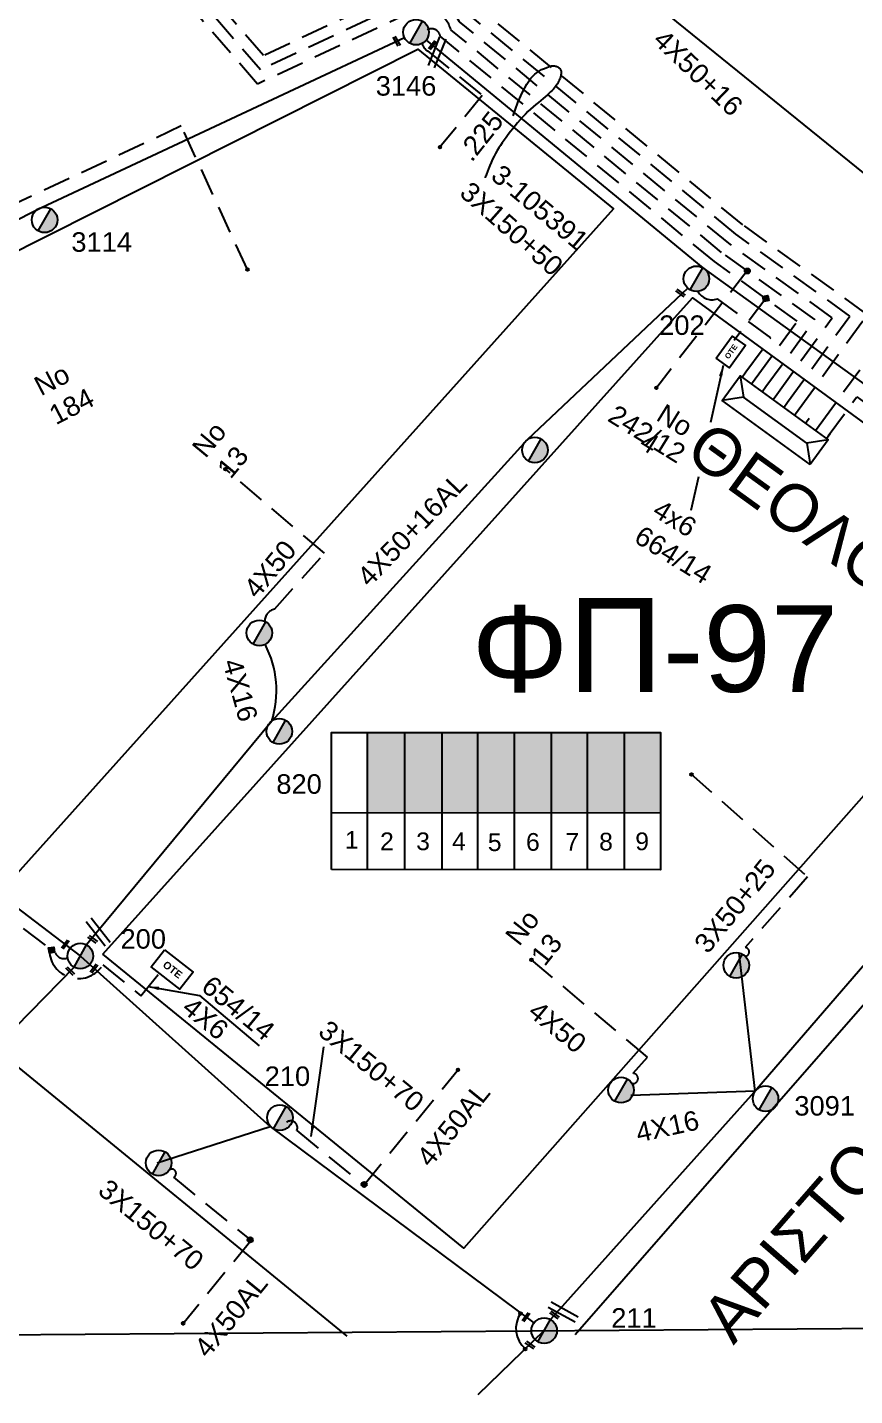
# Model space of a CAD drawing. Header units: millimetres. Extents: x 771 to 3391, y 686 to 1835.
# Drawn here: x 1627.4 to 1703.7, y 748.3 to 874.5 of the extents above; entities that cross this region are included whole.
import ezdxf

# ---------------------------------------------------------------- set-up
doc = ezdxf.new("R2010")
doc.units = ezdxf.units.MM
doc.linetypes.add('DASHED', pattern=[19.05, 12.7, -6.35])
for name, color, linetype in [('Pillar OTE', 7, 'Continuous'), ('Άγνωστα', 7, 'Continuous'), ('Γυμνά εναέρια ΧΤ και ΦΟΠ (3Φ)   4x50+16AL', 7, 'Continuous'), ('Εναέρια παροχή ΧΤ 4x16', 7, 'SYN_LINE'), ('Επιγραφές - Σχήματα', 7, 'Continuous'), ('Καλώδια ΧΤ   3x150+50CU', 7, 'DASHED'), ('Καλώδια ΧΤ   3x150+70AL', 7, 'DASHED'), ('Μηχανική τομή', 7, 'Continuous'), ('Στύλος ΦΜ', 7, 'Continuous'), ('Στύλος ΦΜ @ 1', 7, 'Continuous'), ('Συνδέσεις', 7, 'Continuous'), ('Τομή', 7, 'Continuous'), ('Υποσταθμός πόλεως', 7, 'Continuous'), ('Υπόβαθρο ΔΕΗ', 7, 'Continuous'), ('Υπόγεια καλώδια Παροχών ΧΤ   .0225', 7, 'DASHED'), ('Υπόγεια καλώδια Παροχών ΧΤ   4x50AL', 7, 'DASHED'), ('Υπόγεια καλώδια Παροχών ΧΤ   4x6', 7, 'DASHED')]:
    doc.layers.add(name, color=color, linetype=linetype)
doc.styles.add('arial', font='ARIAL.TTF')
doc.styles.get("Standard").update_dxf_attribs({"font": 'ARIAL.TTF'})
doc.linetypes.add('SYN_LINE', pattern='A,0.5,-0.0001,["/\\/\\/\\/",Standard,S=0.1,R=0,X=0,Y=-0.05],-0.25', length=0.7501)
doc.dimstyles.new('ISO-25', dxfattribs={"dimtxt": 2.5, "dimasz": 2.5, "dimexe": 1.25, "dimexo": 0.625, "dimtad": 1, "dimtxsty": 'Standard', "dimcen": 2.5, "dimadec": 0, "dimazin": 0, "dimtfac": 1, "dimtmove": 0, "dimatfit": 3, "dimfxl": 1, "dimarcsym": 0})

# ---------------------------------------------------------------- blocks, each defined once
blk = doc.blocks.new('ΥΠΑΡΧΩΝ ΤΣΙΜΕΝΤΕΝΙΟΣ ΣΤΥΛΟΣ')
at = {"layer": 'Στύλος ΦΜ'}
blk.add_hatch(color=7, dxfattribs=at).paths.add_polyline_path([(-1.29, -2.28, 0.574793), (2.62, 0, 0.268822), (1.3, 2.27)])
at = {"layer": 'Στύλος ΦΜ', "color": 7}
blk.add_line((-1.29, -2.28), (1.3, 2.27), dxfattribs=at)
blk.add_circle((0, 0), 2.62, dxfattribs=at)
at = {"layer": 'Στύλος ΦΜ', "flags": 4}
for tag, p in [('ΑΡΙΘΜΟΣ', (-4.68, 8.05)), ('ΤΥΠΟΣ', (-4.91, 3.03))]:
    blk.add_attdef(tag, p, '', height=4, dxfattribs=at)
blk = doc.blocks.new('ΥΠΟΣΤΑΘΜΟΣ ΠΟΛΕΩΣ 9 ΑΝΑΧΩΡΗΣΕΩΝ')
at = {"layer": 'Υποσταθμός πόλεως', "ltscale": 40}
for p, q in [((-9.63, -2.82), (-9.63, -4)), ((-7.12, -2.82), (-7.12, -4)), ((-4.84, -2.82), (-4.84, -4)), ((-2.36, -2.82), (-2.36, -4)), ((0.09, -2.82), (0.09, -4)), ((2.55, -2.82), (2.55, -4)), ((5.02, -2.82), (5.02, -4)), ((7.48, -2.82), (7.48, -4)), ((9.61, -2.82), (9.61, -4))]:
    blk.add_line(p, q, dxfattribs=at)
blk.add_lwpolyline([(-10.02, 2.82), (10.02, 2.82), (10.02, -2.82), (-10.02, -2.82)], close=True, dxfattribs=at)
for points in [[(-7.21, 0), (-10.02, 2.82)], [(7.21, 0), (10.02, 2.82)], [(-10.02, -2.82), (-7.21, 0)], [(-7.21, 0), (7.21, 0)], [(10.02, -2.82), (7.21, 0)]]:
    blk.add_lwpolyline(points, dxfattribs=at)
at = {"layer": 'Υποσταθμός πόλεως', "linetype": 'SYN_LINE', "ltscale": 40, "flags": 1}
for tag, p in [('ΜΕΤΑΣΧΗΜΑΤΙΣΜΟΣ', (10.79, 1.71)), ('ΙΣΧΥΣ', (10.77, -1.08)), ('ΑΡΙΘΜΟΣ', (10.89, -3.8))]:
    blk.add_attdef(tag, p, '', height=1.8, dxfattribs=at)
blk = doc.blocks.new('ΜΗΧΑΝΙΚΗ ΤΟΜΗ')
at = {"layer": 'Μηχανική τομή', "ltscale": 40}
for p, q in [((-1.89, 0.78), (1.89, 0.78)), ((1.89, 0), (-1.89, 0))]:
    blk.add_line(p, q, dxfattribs=at)
blk = doc.blocks.new('ΤΟΜΗ')
at = {"layer": 'Τομή', "ltscale": 40}
for p, q in [((-5.68, 0), (5.68, 0)), ((5.68, -2.33), (-5.68, -2.33))]:
    blk.add_line(p, q, dxfattribs=at)
blk = doc.blocks.new('_ΣΥΝΔΕΣΗ')
at = {"layer": 'Συνδέσεις', "linetype": 'SYN_LINE', "ltscale": 40}
blk.add_hatch(color=256, dxfattribs=at).paths.add_polyline_path([(0.5, -0.01, 1), (-0.5, -0.01, 1)])
at = {"layer": 'Συνδέσεις'}
blk.add_circle((0, -0.01), 0.5, dxfattribs=at)
blk = doc.blocks.new('PILLAR ΟΤΕ')
at = {"layer": 'Pillar OTE', "ltscale": 40}
blk.add_lwpolyline([(-3.31, 2.02), (3.39, 2.02), (3.39, -1.99), (-3.31, -1.99)], close=True, dxfattribs=at)
at = {"layer": 'Pillar OTE', "insert": (-1.81, 0.71), "char_height": 1.3575, "width": 109.961, "attachment_point": 1}
blk.add_mtext('{\\fArial|b1|i0|c161|p34;OTE}', dxfattribs=at)
blk = doc.blocks.new('TSONTA XT1')
at = {"ltscale": 40}
h = blk.add_hatch(color=256, dxfattribs=at)
h.dxf.hatch_style = 1
h.paths.add_polyline_path([(595.96, 2487.66), (597.07, 2488.77), (595.96, 2489.87), (594.85, 2488.77)])
blk.add_lwpolyline([(594.85, 2488.77), (595.96, 2489.87), (597.07, 2488.77), (595.96, 2487.66)], close=True, dxfattribs=at)

msp = doc.modelspace()

# ---------------------------------------------------------------- hatches: boundary and pattern name
at = {"layer": 'Καλώδια ΧΤ   3x150+50CU', "linetype": 'DASHED', "ltscale": 0.2}
h = msp.add_hatch(color=2, dxfattribs=at)
h.dxf.hatch_style = 1
h.paths.add_polyline_path([(1658.74057, 802.06892), (1662.18044, 802.06558), (1662.1809, 809.42929), (1658.74103, 809.42951)])
h = msp.add_hatch(color=6, dxfattribs=at)
h.dxf.hatch_style = 1
h.paths.add_polyline_path([(1662.18044, 802.06558), (1665.62001, 802.06223), (1665.62047, 809.42908), (1662.1809, 809.42929)])
h = msp.add_hatch(color=62, dxfattribs=at)
h.dxf.hatch_style = 1
h.paths.add_polyline_path([(1665.62001, 802.06223), (1668.91757, 802.05903), (1668.91803, 809.42887), (1665.62047, 809.42908)])
h = msp.add_hatch(color=30, dxfattribs=at)
h.dxf.hatch_style = 1
h.paths.add_polyline_path([(1672.30403, 809.42866), (1668.91803, 809.42887), (1668.91757, 802.05903), (1672.30356, 802.05574)])
h = msp.add_hatch(color=151, dxfattribs=at)
h.dxf.hatch_style = 1
h.paths.add_polyline_path([(1672.30356, 802.05574), (1675.70021, 802.05245), (1675.70067, 809.42844), (1672.30403, 809.42866)])
h = msp.add_hatch(color=85, dxfattribs=at)
h.dxf.hatch_style = 1
h.paths.add_polyline_path([(1675.70021, 802.05245), (1679.03725, 802.0492), (1679.03772, 809.42824), (1675.70067, 809.42844)])
h = msp.add_hatch(color=1, dxfattribs=at)
h.dxf.hatch_style = 1
h.paths.add_polyline_path([(1682.42609, 809.42802), (1679.03772, 809.42824), (1679.03725, 802.0492), (1682.42563, 802.04591)])
h = msp.add_hatch(color=133, dxfattribs=at)
h.dxf.hatch_style = 1
h.paths.add_polyline_path([(1682.42563, 802.04591), (1685.74573, 802.04269), (1685.74619, 809.42782), (1682.42609, 809.42802)])

# ---------------------------------------------------------------- linework, layer by layer
at = {"layer": 'Pillar OTE', "ltscale": 40}
for points in [[(1655.41233, 796.78943), (1655.41312, 809.42971), (1685.74619, 809.42782), (1685.7454, 796.76006), (1655.41233, 796.79036)], [(1658.74024, 796.78703), (1658.74103, 809.42951)], [(1662.18011, 796.7836), (1662.1809, 809.42929)], [(1665.61968, 796.78016), (1665.62047, 809.42908)], [(1668.91724, 796.77687), (1668.91803, 809.42887)], [(1672.30323, 796.77349), (1672.30403, 809.42866)], [(1675.69988, 796.7701), (1675.70067, 809.42844)], [(1679.03692, 796.76676), (1679.03772, 809.42824)], [(1682.4253, 796.76338), (1682.42609, 809.42802)], [(1655.41266, 802.07215), (1685.74573, 802.04269)]]:
    msp.add_lwpolyline(points, dxfattribs=at)
at = {"layer": 'Άγνωστα'}
msp.add_lwpolyline([(1672.16859, 866.34853), (1672.598, 867.5735), (1673.01767, 868.53542), (1673.42255, 869.26884), (1673.80763, 869.80832), (1674.16785, 870.18841), (1674.49819, 870.44367), (1674.79361, 870.60867), (1675.04907, 870.71795), (1675.26139, 870.80063), (1675.43478, 870.86412), (1675.5753, 870.91037), (1675.68903, 870.94132), (1675.78202, 870.95895), (1675.86034, 870.96519), (1675.93006, 870.96202), (1675.99724, 870.95138), (1676.06664, 870.9349), (1676.13783, 870.91287), (1676.2091, 870.88527), (1676.27872, 870.85205), (1676.34496, 870.81317), (1676.40609, 870.76861), (1676.46039, 870.71833), (1676.50613, 870.66228), (1676.54199, 870.6005), (1676.56819, 870.53323), (1676.58535, 870.46077), (1676.5941, 870.38342), (1676.59507, 870.30149), (1676.58887, 870.21529), (1676.57614, 870.12512), (1676.55749, 870.03127), (1676.53335, 869.93404), (1676.50336, 869.83362), (1676.46697, 869.73017), (1676.4236, 869.62388), (1676.37271, 869.5149), (1676.31374, 869.40342), (1676.24613, 869.2896), (1676.16931, 869.17362), (1676.08269, 869.05547), (1675.98541, 868.93448), (1675.87659, 868.8098), (1675.75534, 868.68058), (1675.62077, 868.54598), (1675.47199, 868.40514), (1675.3081, 868.25721), (1675.12823, 868.10135), (1674.93202, 867.93677), (1674.72141, 867.76288), (1674.49886, 867.57915), (1674.26684, 867.38506), (1674.02784, 867.18009), (1673.78432, 866.96369), (1673.53876, 866.73536), (1673.29363, 866.49455), (1673.05116, 866.24133), (1672.81264, 865.97808), (1672.57909, 865.70776), (1672.35154, 865.43335), (1672.13104, 865.1578), (1671.91862, 864.88408), (1671.7153, 864.61516), (1671.52213, 864.35401), (1671.33977, 864.10249), (1671.16746, 863.85811), (1671.00405, 863.61728), (1670.84841, 863.37641), (1670.6994, 863.13191), (1670.55589, 862.88019), (1670.41674, 862.61767), (1670.28081, 862.34074), (1670.14777, 862.04865), (1670.0205, 861.75199), (1669.9027, 861.46417), (1669.79804, 861.1986), (1669.71023, 860.9687), (1669.64294, 860.78787), (1669.59986, 860.66954), (1669.58468, 860.62711)], dxfattribs=at)
at = {"layer": 'Άγνωστα', "color": 2, "linetype": 'DASHED', "ltscale": 0.2}
msp.add_lwpolyline([(1688.55873, 805.62247), (1699.3172, 796.12441), (1693.55841, 789.60314)], dxfattribs=at)
at = {"layer": 'Άγνωστα', "color": 2}
msp.add_lwpolyline([(1694.488, 776.33625), (1693.00162, 789.06495)], dxfattribs=at)
at = {"layer": 'Άγνωστα', "color": 27}
msp.add_lwpolyline([(1639.33267, 769.71932), (1649.7585, 773.09023)], dxfattribs=at)
at = {"layer": 'Γυμνά εναέρια ΧΤ και ΦΟΠ (3Φ)   4x50+16AL', "color": 62, "linetype": 'Continuous', "ltscale": 0.2}
msp.add_lwpolyline([(1580.51887, 833.51983), (1604.12827, 845.50266), (1628.66798, 857.88644), (1662.15242, 873.55902)], dxfattribs=at)
at = {"layer": 'Γυμνά εναέρια ΧΤ και ΦΟΠ (3Φ)   4x50+16AL', "color": 6, "linetype": 'Continuous', "ltscale": 0.2}
msp.add_lwpolyline([(1664.14029, 873.3244), (1689.65325, 852.32734), (1708.05311, 839.07235), (1731.53245, 819.64914)], dxfattribs=at)
at = {"layer": 'Γυμνά εναέρια ΧΤ και ΦΟΠ (3Φ)   4x50+16AL', "color": 30, "linetype": 'Continuous', "ltscale": 0.2}
msp.add_lwpolyline([(1688.27784, 850.43179), (1673.45849, 836.43896), (1649.90983, 810.48757), (1632.84553, 789.83445)], dxfattribs=at)
at = {"layer": 'Γυμνά εναέρια ΧΤ και ΦΟΠ (3Φ)   4x50+16AL', "color": 2, "linetype": 'Continuous', "ltscale": 0.2}
msp.add_lwpolyline([(1731.81192, 817.90206), (1710.82661, 795.29594), (1694.65077, 776.51792), (1675.61652, 755.27304)], dxfattribs=at)
at = {"layer": 'Γυμνά εναέρια ΧΤ και ΦΟΠ (3Φ)   4x50+16AL', "color": 27, "linetype": 'Continuous', "ltscale": 0.2}
for points in [[(1607.76474, 807.49731), (1632.26224, 788.81127), (1649.7585, 773.09023), (1674.08668, 754.95505)], [(1675.03322, 754.24986), (1668.91008, 748.3147)]]:
    msp.add_lwpolyline(points, dxfattribs=at)
at = {"layer": 'Γυμνά εναέρια ΧΤ και ΦΟΠ (3Φ)   4x50+16AL', "color": 151, "linetype": 'Continuous', "ltscale": 0.2}
msp.add_lwpolyline([(1631.67894, 787.7881), (1607.2862, 762.85856), (1596.62466, 750.14099)], dxfattribs=at)
at = {"layer": 'Εναέρια παροχή ΧΤ 4x16', "color": 2, "linetype": 'SYN_LINE', "ltscale": 8}
msp.add_lwpolyline([(1694.488, 776.33625), (1683.01221, 775.96053)], dxfattribs=at)
at = {"layer": 'Εναέρια παροχή ΧΤ 4x16', "color": 30, "linetype": 'SYN_LINE', "ltscale": 8}
msp.add_arc((1641.13155, 813.29984), 9.21776, 342.23625, 27.6508293, dxfattribs=at)
at = {"layer": 'Καλώδια ΧΤ   3x150+50CU', "color": 133, "linetype": 'DASHED', "ltscale": 0.2}
msp.add_lwpolyline([(1697.47564, 839.90772), (1703.20784, 847.86485), (1692.69956, 855.43487), (1668.07072, 875.7043, 0.378678034), (1661.93862, 877.85735), (1649.15439, 871.89787), (1621.28586, 904.01467), (1623.55979, 907.31727), (1621.85389, 908.63365), (1625.98583, 913.98823), (1630.07255, 910.83465, 0.348264906), (1632.29262, 913.21321), (1631.59969, 913.74792)], format="xyb", dxfattribs=at)
at = {"layer": 'Καλώδια ΧΤ   3x150+50CU', "color": 85, "linetype": 'DASHED', "ltscale": 0.2}
msp.add_lwpolyline([(1696.48101, 840.63307), (1701.58359, 847.71621), (1692.0462, 854.58681), (1667.22492, 875.01462, 0.005404072), (1667.22492, 875.01462, 0.374006017), (1662.5149, 876.95579), (1648.87874, 870.58291), (1621.62531, 901.99086), (1616.54326, 899.0229)], format="xyb", dxfattribs=at)
at = {"layer": 'Καλώδια ΧΤ   3x150+50CU', "color": 1, "linetype": 'DASHED', "ltscale": 0.2}
msp.add_lwpolyline([(1695.4843, 841.35994), (1699.98959, 847.53776), (1691.39283, 853.73875), (1666.41734, 874.29348, 0.432353796), (1663.09118, 876.05424), (1648.59997, 869.27155), (1621.65986, 900.31841), (1610.87177, 894.01807, -0.332248212), (1609.14259, 897.40373), (1610.765, 898.35123)], format="xyb", dxfattribs=at)
at = {"layer": 'Καλώδια ΧΤ   3x150+50CU', "color": 62, "linetype": 'DASHED', "ltscale": 0.2}
msp.add_lwpolyline([(1698.46279, 839.18782), (1704.82458, 848.01891), (1693.35292, 856.28293), (1669.25047, 876.11914), (1691.87608, 886.48729, 0.784967606), (1695.52634, 888.15931), (1718.95283, 898.88995)], format="xyb", dxfattribs=at)
at = {"layer": 'Καλώδια ΧΤ   3x150+50CU', "color": 151, "linetype": 'DASHED', "ltscale": 0.2}
for points in [[(1694.48941, 842.08548), (1698.36383, 847.39822), (1690.73947, 852.89069), (1665.4475, 873.70588, 0.542448204), (1664.24374, 874.25113)], [(1647.67526, 852.15429), (1641.57079, 865.40478), (1620.11027, 855.36006), (1580.9738, 835.54392, 0.800111475), (1578.26235, 830.12871), (1577.97158, 829.27), (1585.01221, 823.33819), (1585.01221, 823.33819), (1585.01221, 823.33819), (1585.01221, 823.33819), (1587.25536, 824.57033), (1587.6317, 824.25503), (1596.9702, 816.37659, 0.663389384), (1598.73066, 813.23119)], [(1597.87544, 813.32637, 0.78381409), (1597.97967, 812.33401), (1603.60949, 807.67343, 0.510202129), (1608.81138, 805.22745), (1629.95882, 789.09675, 0.416892814), (1631.09346, 788.65015)]]:
    msp.add_lwpolyline(points, format="xyb", dxfattribs=at)
at = {"layer": 'Καλώδια ΧΤ   3x150+50CU', "color": 1, "linetype": 'DASHED', "ltscale": 0.2}
msp.add_lwpolyline([(1693.76084, 852.03066), (1685.40378, 841.28942)], dxfattribs=at)
at = {"layer": 'Καλώδια ΧΤ   3x150+50CU', "color": 30, "linetype": 'DASHED', "ltscale": 0.2}
msp.add_lwpolyline([(1693.62842, 842.71337), (1695.922, 845.85841), (1691.0096, 849.45228, -0.362723128), (1689.21025, 850.13634)], format="xyb", dxfattribs=at)
at = {"layer": 'Καλώδια ΧΤ   3x150+50CU', "color": 2, "linetype": 'DASHED', "ltscale": 0.2}
msp.add_lwpolyline([(1700.38742, 837.78425), (1704.50253, 843.42704), (1709.04343, 839.67059), (1731.61887, 820.99512, 0.564462631), (1730.13629, 817.89609), (1721.44198, 808.53027, 0.263524441), (1722.1626, 805.54231)], format="xyb", dxfattribs=at)
at = {"layer": 'Καλώδια ΧΤ   3x150+50CU', "color": 6, "linetype": 'DASHED', "ltscale": 0.2}
msp.add_lwpolyline([(1701.22504, 836.80624), (1703.86662, 840.42847), (1705.55816, 839.19096, 0.796756612), (1706.30235, 838.22201)], format="xyb", dxfattribs=at)
at = {"layer": 'Καλώδια ΧΤ   3x150+50CU', "linetype": 'DASHED', "ltscale": 0.2}
msp.add_arc((1693.52188, 789.18924), 0.41551, 278.8826534, 84.9563501, dxfattribs=at)
at = {"layer": 'Καλώδια ΧΤ   3x150+70AL', "color": 27, "linetype": 'DASHED', "ltscale": 0.2}
for points in [[(1651.2729, 773.46054, -0.80511977), (1652.21065, 772.70423), (1658.39596, 767.66179)], [(1640.4853, 769.10628, -1.030085432), (1640.86555, 768.39704), (1648.01004, 762.55417)]]:
    msp.add_lwpolyline(points, format="xyb", dxfattribs=at)
at = {"layer": 'Υπόβαθρο ΔΕΗ'}
for points in [[(887.18759, 748.25165), (2875.29445, 763.38266), (2895.53155, 1762.67838)], [(1684.77925, 882.25503), (1683.86021, 877.77954), (1734.04484, 837.11747), (1808.22057, 908.72463), (1788.17757, 929.61725), (1684.77925, 882.25503)], [(1582.41674, 831.70294), (1663.37246, 872.48591), (1681.4231, 857.77169), (1625.60921, 795.51522), (1582.41674, 831.70294)], [(1634.3315, 788.99576), (1688.71361, 849.55517), (1722.95653, 824.50334), (1667.62916, 761.85057), (1634.3315, 788.99576)], [(1689.25243, 833.02861), (1688.56614, 829.92862)], [(1677.89307, 753.87892), (1732.38142, 816.26819), (1788.98815, 770.5212), (1775.50963, 754.89923)], [(1643.24946, 785.18502), (1648.75926, 780.54279)], [(1602.11696, 753.10664), (1625.56806, 779.33099), (1656.84867, 753.74922)]]:
    msp.add_lwpolyline(points, dxfattribs=at)
msp.add_arc((1674.87992, 754.43787), 2.45282, 144.6862606, 229.7619599, dxfattribs=at)
at = {"layer": 'Υπόγεια καλώδια Παροχών ΧΤ   .0225', "color": 151, "linetype": 'DASHED', "ltscale": 0.2}
msp.add_lwpolyline([(1663.77165, 873.01818, 0.201967225), (1664.26428, 872.34066), (1669.31152, 868.22634), (1665.42177, 863.4546)], format="xyb", dxfattribs=at)
at = {"layer": 'Υπόγεια καλώδια Παροχών ΧΤ   4x50AL', "color": 30, "linetype": 'DASHED', "ltscale": 0.2}
msp.add_lwpolyline([(1649.2599, 819.70244, -0.338117217), (1650.17491, 820.8329), (1654.76498, 825.98197), (1645.61881, 833.7745)], format="xyb", dxfattribs=at)
at = {"layer": 'Υπόγεια καλώδια Παροχών ΧΤ   4x50AL', "color": 2, "linetype": 'DASHED', "ltscale": 0.2}
msp.add_lwpolyline([(1683.12435, 777.05319, 1.067374927), (1683.23984, 777.99205), (1684.56177, 779.489), (1684.56177, 779.489), (1673.86853, 788.46686)], format="xyb", dxfattribs=at)
at = {"layer": 'Υπόγεια καλώδια Παροχών ΧΤ   4x50AL', "color": 27, "ltscale": 0.2}
for points in [[(1658.39634, 767.66148), (1667.0132, 778.22286)], [(1648.01004, 762.55417), (1641.83494, 755.00344)]]:
    msp.add_lwpolyline(points, dxfattribs=at)
at = {"layer": 'Υπόγεια καλώδια Παροχών ΧΤ   4x6', "color": 151, "linetype": 'DASHED', "ltscale": 0.2}
msp.add_lwpolyline([(1695.46697, 849.48507), (1692.54742, 845.61332)], dxfattribs=at)
msp.add_lwpolyline([(1629.41135, 789.08302, 0.706646694), (1634.34257, 787.99676), (1637.83042, 785.15336), (1639.50919, 787.21262)], format="xyb", dxfattribs=at)

# ---------------------------------------------------------------- block references
at = {"layer": 'Pillar OTE'}
for p, xscale, yscale, zscale, rotation in [((1692.23912, 844.54414), 0.3749999999999999, 0.3749999999999999, 0.3749999999999999, 54.2315891725493), ((1640.70736, 787.58533), 0.4999999999999999, 0.4999999999999999, 0.4999999999999999, 322.1116845012512)]:
    msp.add_blockref('PILLAR ΟΤΕ', p, dxfattribs=dict(at, xscale=xscale, yscale=yscale, zscale=zscale, rotation=rotation))
at = {"layer": 'Μηχανική τομή'}
for p, xscale, yscale, zscale, rotation in [((1661.33186, 873.18206), 0.2500000000001928, 0.2500000000001928, 0.2500000000001928, 300.0287538914899), ((1664.81759, 872.79668), 0.249999999999919, 0.249999999999919, 0.249999999999919, 51.00073224654599), ((1687.54138, 849.91807), 0.2500000000001928, 0.2500000000001928, 0.2500000000001928, 324.6234704964245), ((1633.34315, 790.28078), 0.2500000000001928, 0.2500000000001928, 0.2500000000001928, 324.6234704964245), ((1630.9536, 789.82468), 0.249999999999919, 0.249999999999919, 0.249999999999919, 53.21778799700905), ((1631.25488, 787.3547), 0.2500000000001927, 0.2500000000001927, 0.2500000000001927, 314.9053451246317), ((1633.60101, 787.60833), 0.249999999999919, 0.249999999999919, 0.249999999999919, 53.21778799700905), ((1673.43692, 755.43941), 0.249999999999919, 0.249999999999919, 0.249999999999919, 53.21778799700905), ((1675.92516, 755.61753), 0.2500000000001927, 0.2500000000001927, 0.2500000000001927, 324.9407529032849), ((1673.67602, 752.84076), 0.2500000000001927, 0.2500000000001927, 0.2500000000001927, 324.9407529032849)]:
    msp.add_blockref('ΜΗΧΑΝΙΚΗ ΤΟΜΗ', p, dxfattribs=dict(at, xscale=xscale, yscale=yscale, zscale=zscale, rotation=rotation))
at = {"layer": 'Στύλος ΦΜ @ 1', "ltscale": 40}
ref = msp.add_blockref('ΥΠΑΡΧΩΝ ΤΣΙΜΕΝΤΕΝΙΟΣ ΣΤΥΛΟΣ', (1663.21912, 874.0583), dxfattribs=dict(at, xscale=0.4499999999998181, yscale=0.4499999999998181, zscale=0.4499999999998181))
ref.add_attrib('ΤΥΠΟΣ', '3146', (1659.49681, 868.20679), dxfattribs={"layer": 'Στύλος ΦΜ', "height": 1.8, "flags": 4})
ref = msp.add_blockref('ΥΠΑΡΧΩΝ ΤΣΙΜΕΝΤΕΝΙΟΣ ΣΤΥΛΟΣ', (1628.96521, 856.74272), dxfattribs=dict(at, xscale=0.4499999999998181, yscale=0.4499999999998181, zscale=0.4499999999998181))
ref.add_attrib('ΤΥΠΟΣ', '3114', (1631.43253, 853.80104), dxfattribs={"layer": 'Στύλος ΦΜ', "height": 1.8, "flags": 4})
ref = msp.add_blockref('ΥΠΑΡΧΩΝ ΤΣΙΜΕΝΤΕΝΙΟΣ ΣΤΥΛΟΣ', (1689.06769, 851.30545), dxfattribs=dict(at, xscale=0.4499999999998181, yscale=0.4499999999998181, zscale=0.4499999999998181))
ref.add_attrib('ΤΥΠΟΣ', '202', (1685.63582, 846.12777), dxfattribs={"layer": 'Στύλος ΦΜ', "height": 1.8, "flags": 4})
at = {"layer": 'Στύλος ΦΜ @ 1', "ltscale": 40, "xscale": 0.4499999999998181, "yscale": 0.4499999999998181, "zscale": 0.4499999999998181}
for p in [(1674.17495, 835.50417), (1648.77027, 818.63128), (1692.73998, 787.95937), (1682.11635, 776.44403), (1639.48386, 769.72618)]:
    msp.add_blockref('ΥΠΑΡΧΩΝ ΤΣΙΜΕΝΤΕΝΙΟΣ ΣΤΥΛΟΣ', p, dxfattribs=at)
at = {"layer": 'Στύλος ΦΜ @ 1', "ltscale": 40}
ref = msp.add_blockref('ΥΠΑΡΧΩΝ ΤΣΙΜΕΝΤΕΝΙΟΣ ΣΤΥΛΟΣ', (1650.60827, 809.53925), dxfattribs=dict(at, xscale=0.4499999999998181, yscale=0.4499999999998181, zscale=0.4499999999998181))
ref.add_attrib('ΤΥΠΟΣ', '820', (1650.33177, 803.78716), dxfattribs={"layer": 'Στύλος ΦΜ', "height": 1.8, "flags": 4})
ref = msp.add_blockref('ΥΠΑΡΧΩΝ ΤΣΙΜΕΝΤΕΝΙΟΣ ΣΤΥΛΟΣ', (1632.25997, 788.81257), dxfattribs=dict(at, xscale=0.4499999999998181, yscale=0.4499999999998181, zscale=0.4499999999998181))
ref.add_attrib('ΤΥΠΟΣ', '200', (1635.96521, 789.49531), dxfattribs={"layer": 'Στύλος ΦΜ', "height": 1.8, "flags": 4})
ref = msp.add_blockref('ΥΠΑΡΧΩΝ ΤΣΙΜΕΝΤΕΝΙΟΣ ΣΤΥΛΟΣ', (1650.6635, 773.90257), dxfattribs=dict(at, xscale=0.4499999999998181, yscale=0.4499999999998181, zscale=0.4499999999998181))
ref.add_attrib('ΤΥΠΟΣ', '210', (1649.25966, 776.8259), dxfattribs={"layer": 'Στύλος ΦΜ', "height": 1.8, "flags": 4})
ref = msp.add_blockref('ΥΠΑΡΧΩΝ ΤΣΙΜΕΝΤΕΝΙΟΣ ΣΤΥΛΟΣ', (1695.44186, 775.64539), dxfattribs=dict(at, xscale=0.4499999999998181, yscale=0.4499999999998181, zscale=0.4499999999998181))
ref.add_attrib('ΤΥΠΟΣ', '3091', (1698.09675, 774.0923), dxfattribs={"layer": 'Στύλος ΦΜ', "height": 1.8, "flags": 4})
ref = msp.add_blockref('ΥΠΑΡΧΩΝ ΤΣΙΜΕΝΤΕΝΙΟΣ ΣΤΥΛΟΣ', (1675.03096, 754.25115), dxfattribs=dict(at, xscale=0.4499999999998181, yscale=0.4499999999998181, zscale=0.4499999999998181))
ref.add_attrib('ΤΥΠΟΣ', '211', (1681.21536, 754.5217), dxfattribs={"layer": 'Στύλος ΦΜ', "height": 1.8, "flags": 4})
at = {"layer": 'Συνδέσεις'}
for p, xscale, yscale, zscale in [((1665.42467, 863.45817), 0.25, 0.25, 0.25), ((1647.67526, 852.15429), 0.25, 0.25, 0.25), ((1693.76084, 852.03066), 0.4777242751394019, 0.4777242751394019, 0.4777242751394019), ((1685.3733, 841.25023), 0.25, 0.25, 0.25), ((1645.64502, 833.75216), 0.25, 0.25, 0.25), ((1688.61024, 805.57923), 0.25, 0.25, 0.25), ((1673.86853, 788.46686), 0.25, 0.25, 0.25), ((1667.08839, 778.3262), 0.25, 0.25, 0.25), ((1658.43278, 767.74373), 0.4777242751394019, 0.4777242751394019, 0.4777242751394019), ((1647.92267, 762.62562), 0.4777242751394019, 0.4777242751394019, 0.4777242751394019), ((1641.73927, 754.92685), 0.25, 0.25, 0.25), ((1672.85889, 755.82776), 0.25, 0.25, 0.25), ((1673.27595, 752.53749), 0.25, 0.25, 0.25)]:
    msp.add_blockref('_ΣΥΝΔΕΣΗ', p, dxfattribs=dict(at, xscale=xscale, yscale=yscale, zscale=zscale))
at = {"layer": 'Συνδέσεις', "xscale": 0.3075184835441075, "yscale": 0.3075184835441075, "zscale": 0.3075184835441075}
for p, rotation in [((1111.99509, 321.38024), 325.6151716269188), ((2141.21852, 191.36808), 54.01488020215501)]:
    msp.add_blockref('TSONTA XT1', p, dxfattribs=dict(at, rotation=rotation))
at = {"layer": 'Τομή'}
for p, xscale, yscale, zscale, rotation in [((1665.42671, 872.08585), 0.2499999999998873, 0.2499999999998873, 0.2499999999998873, 248.1909067709115), ((1634.14638, 791.21456), 0.2499999999999669, 0.2499999999999669, 0.2499999999999669, 308.1680509152084), ((1676.93144, 756.22093), 0.25, 0.25, 0.25, 331.2290018646605)]:
    msp.add_blockref('ΤΟΜΗ', p, dxfattribs=dict(at, xscale=xscale, yscale=yscale, zscale=zscale, rotation=rotation))
at = {"layer": 'Υποσταθμός πόλεως', "xscale": 0.4999999999999999, "yscale": 0.4999999999999999, "zscale": 0.4999999999999999, "rotation": 143.8979141955248}
msp.add_blockref('ΥΠΟΣΤΑΘΜΟΣ ΠΟΛΕΩΣ 9 ΑΝΑΧΩΡΗΣΕΩΝ', (1696.33187, 838.26525), dxfattribs=at)

# ---------------------------------------------------------------- texts
at = {"ltscale": 40, "char_height": 4, "width": 64.8866414, "attachment_point": 1, "style": 'arial'}
for s, insert, rotation in [('{\\H1.083x;ΘEOΛOΓOY}', (1690.36008, 838.41103), 324.1331206), ('{\\H1.083x;APIΣTOΦANOYΣ}', (1689.21675, 755.70144), 48.9202847)]:
    msp.add_mtext(s, dxfattribs=dict(at, insert=insert, rotation=rotation))
at = {"ltscale": 30, "char_height": 1.63441, "width": 11.2572904, "attachment_point": 1}
for s, insert in [('1', (1656.65849, 800.35075)), ('2', (1659.89695, 800.21729)), ('3', (1663.22754, 800.21729)), ('4', (1666.53105, 800.21729)), ('5', (1669.83455, 800.13611)), ('6', (1673.35468, 800.16317)), ('7', (1676.98313, 800.16317)), ('8', (1680.09709, 800.19023)), ('9', (1683.42767, 800.21729))]:
    msp.add_mtext(s, dxfattribs=dict(at, insert=insert))
at = {"layer": 'Άγνωστα', "color": 7, "char_height": 1.8, "attachment_point": 1}
for s, gutter_width, insert, rotation in [('4X50+16', 12.5, (1686.20036, 874.47649), 316.2596131), ('.225', 12.5, (1666.94106, 863.11697), 51.4704304), ('3-105391', 12.5, (1671.15334, 861.9817), 320.0193112), ('3X150+50', 12.5, (1668.31039, 860.41813), 318.5438195), ('242/12', 1.66629, (1681.71405, 839.78235), 328.3007851), ('4x6', 1.66629, (1685.82809, 831.04549), 328.3007851), ('664/14', 1.66629, (1684.1384, 828.62266), 328.3007851), ('4X50', 12.5, (1647.18079, 822.84107), 50.4055177), ('3X50+25', 12.5, (1688.72349, 790.06027), 51.0791494), ('654/14', 12.5, (1644.42955, 787.14748), 320.6551925), ('4X6', 12.5, (1642.64453, 785.18502), 320.6551925), ('4X50', 12.5, (1674.55942, 784.82812), 320.6551925), ('3X150+70', 12.5, (1655.21138, 783.02574), 320.6551925), ('3X150+70', 12.5, (1634.90478, 768.36738), 320.6551925)]:
    msp.add_mtext_dynamic_manual_height_columns(s, width=1.8, gutter_width=gutter_width, heights=[0.04535], dxfattribs=dict(at, insert=insert, rotation=rotation))
at = {"layer": 'Άγνωστα', "color": 7}
note = msp.add_mtext_dynamic_manual_height_columns('No ', width=1.8, gutter_width=1.79318, heights=[0.04535, 0], dxfattribs=dict(at, insert=(1624.60688, 840.38695), char_height=1.8, attachment_point=1, rotation=27.430199))
for column, words in zip(note.columns.linked_columns, ['184']):
    column.text = words
note = msp.add_mtext_dynamic_manual_height_columns('No ', width=1.8, gutter_width=1.66629, heights=[0.04535, 0], dxfattribs=dict(at, insert=(1683.24179, 841.68374), char_height=1.8, attachment_point=1, rotation=328.3007851))
for column, words in zip(note.columns.linked_columns, ['4']):
    column.text = words
note = msp.add_mtext_dynamic_manual_height_columns('No ', width=1.8, gutter_width=2.19246, heights=[0.04535, 0], dxfattribs=dict(at, insert=(1639.87236, 832.73584), char_height=1.8, attachment_point=1, rotation=50.4055177))
for column, words in zip(note.columns.linked_columns, ['13\\P']):
    column.text = words
note = msp.add_mtext_dynamic_manual_height_columns('No\\P', width=1.8, gutter_width=1.87107, heights=[0.04535, 0], dxfattribs=dict(at, insert=(1669.03289, 787.87223), char_height=1.8, attachment_point=1, rotation=51.718799))
for column, words in zip(note.columns.linked_columns, ['13']):
    column.text = words
at = {"layer": 'Γυμνά εναέρια ΧΤ και ΦΟΠ (3Φ)   4x50+16AL', "color": 7, "insert": (1657.61895, 824.02531), "char_height": 1.8, "attachment_point": 1, "rotation": 46.2596131}
msp.add_mtext_dynamic_manual_height_columns('4X50+16AL', width=1.8, gutter_width=12.5, heights=[0.04535], dxfattribs=at)
at = {"layer": 'Εναέρια παροχή ΧΤ 4x16', "color": 7, "char_height": 1.8, "attachment_point": 1}
for insert, rotation in [((1647.10433, 816.42834), 285.4758783), ((1683.32937, 773.36279), 12.2353447)]:
    msp.add_mtext_dynamic_manual_height_columns('4X16', width=1.8, gutter_width=12.5, heights=[0.04535], dxfattribs=dict(at, insert=insert, rotation=rotation))
at = {"layer": 'Υπόβαθρο ΔΕΗ', "insert": (1668.33524, 821.85154), "char_height": 8, "attachment_point": 1}
msp.add_mtext_dynamic_manual_height_columns('Φ{\\H1.0833x;Π}-97', width=84.657329, gutter_width=12.5, heights=[0], dxfattribs=at)
at = {"layer": 'Υπόγεια καλώδια Παροχών ΧΤ   4x50AL', "color": 7, "char_height": 1.8, "attachment_point": 1, "rotation": 50.8631709}
for insert in [(1663.12781, 770.35965), (1642.62046, 752.76399)]:
    msp.add_mtext_dynamic_manual_height_columns('4X50AL', width=1.8, gutter_width=12.5, heights=[0.04535], dxfattribs=dict(at, insert=insert))

# ---------------------------------------------------------------- leaders
at = {"layer": 'Επιγραφές - Σχήματα', "ltscale": 40}
for points in [[(1691.52108, 843.30099), (1690.36407, 838.04989)], [(1638.5163, 785.9947), (1643.24946, 785.18502)], [(1653.54491, 772.1535), (1654.70278, 780.42894)]]:
    msp.add_leader(points, dimstyle='ISO-25', override={"dimasz": 1, "dimtad": 0}, dxfattribs=at)

doc.saveas('drawing.dxf')
